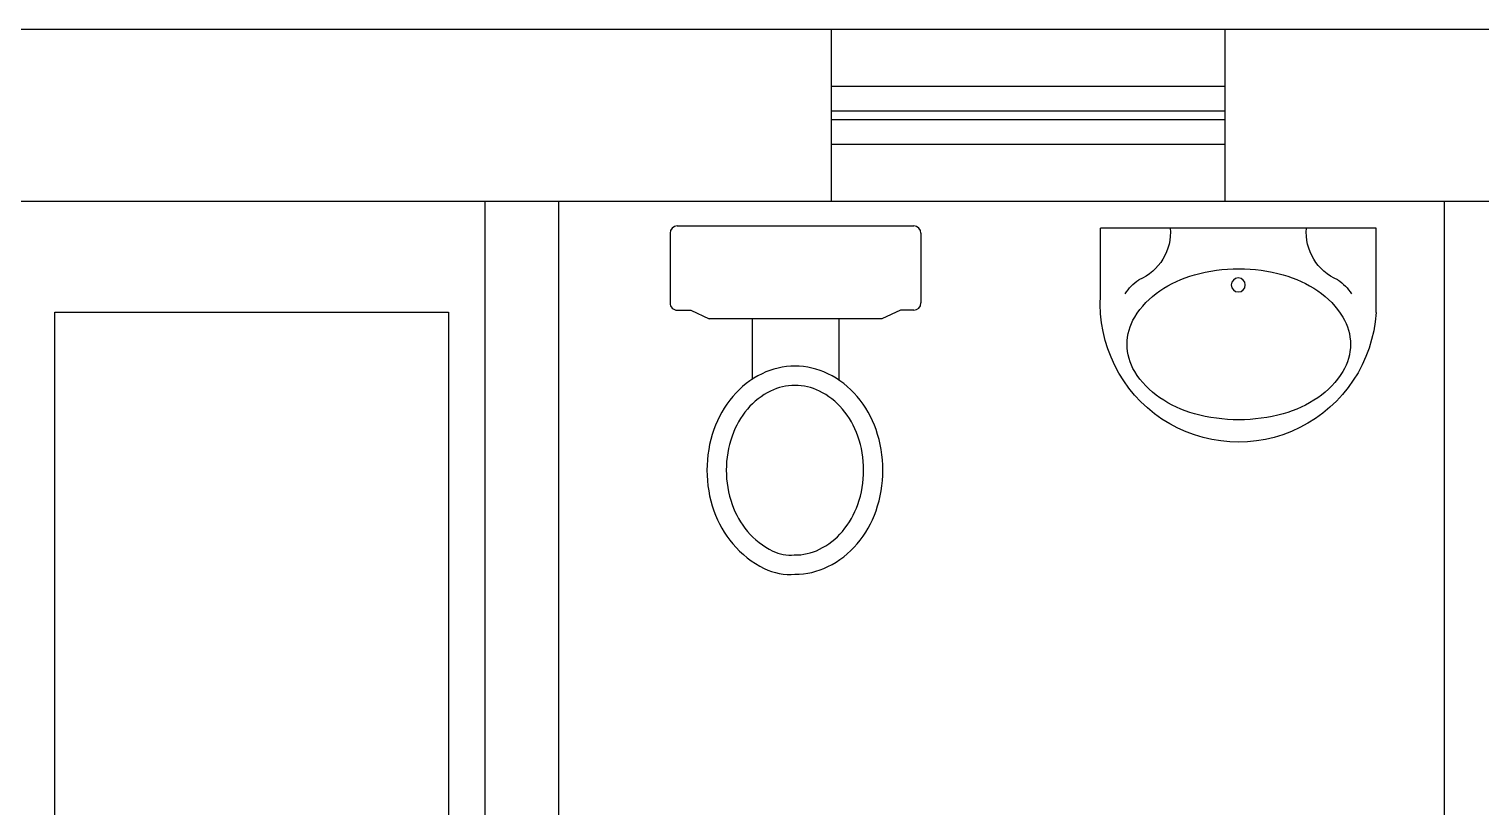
# Model space of a CAD drawing. Extents: x -211487 to 129179, y -113885 to 115281.
# Drawn here: x -43768 to -40816, y -85095 to -83515 of the extents above; entities that cross this region are included whole.
import ezdxf

# ---------------------------------------------------------------- set-up
doc = ezdxf.new("R2010")
doc.units = 0
doc.layers.get('0').update_dxf_attribs({"linetype": 'CONTINUOUS'})
for name, color, linetype in [('00 Furniture and Equp', 7, 'CONTINUOUS'), ('BLD-PART', 7, 'CONTINUOUS'), ('BLD-STRUCT', 7, 'CONTINUOUS'), ('DOOR', 7, 'CONTINUOUS'), ('SAN-FIT', 7, 'CONTINUOUS')]:
    doc.layers.add(name, color=color, linetype=linetype)

# ---------------------------------------------------------------- blocks, each defined once
blk = doc.blocks.new('WC1')
for p, q in [((0, -0.2403), (0, 0.2403)), ((0.0147, 0.255), (0.1563, 0.255)), ((0.171, 0.2403), (0.171, 0.2131)), ((0.171, 0.2131), (0.1888, 0.1757)), ((0.1888, 0.1757), (0.1888, -0.1757)), ((0.1888, 0.0883), (0.3132, 0.0883)), ((0.1888, -0.0883), (0.3117, -0.0883)), ((0.171, -0.2131), (0.1888, -0.1757)), ((0.171, -0.2403), (0.171, -0.2131)), ((0.0147, -0.255), (0.1563, -0.255))]:
    blk.add_line(p, q)
for points in [[(0.4962, -0.18, 0.084445), (0.5786, -0.166, 0.091522), (0.6457, -0.1276, 0.103706), (0.6958, -0.0634, 0.134256), (0.7076, -0.0011, 0.114344), (0.6921, 0.0658, 0.103706), (0.6457, 0.1254, 0.091522), (0.5786, 0.1637, 0.084445), (0.4962, 0.1777, 0.084445), (0.4137, 0.1637, 0.091522), (0.3466, 0.1254, 0.103706), (0.3002, 0.0658, 0.114344), (0.2847, -0.0011, 0.114344), (0.3002, -0.068, 0.103706), (0.3466, -0.1276, 0.091522), (0.4137, -0.166, 0.084445)], [(0.4962, -0.1408, 0.084445), (0.5656, -0.1289, 0.091522), (0.6204, -0.0977, 0.103706), (0.6605, -0.0461, 0.138985), (0.6684, -0.0027, 0.117883), (0.6569, 0.0485, 0.103706), (0.6204, 0.0954, 0.091522), (0.5656, 0.1267, 0.084445), (0.4962, 0.1385, 0.084445), (0.4267, 0.1267, 0.091522), (0.3719, 0.0954, 0.103706), (0.3354, 0.0485, 0.114344), (0.3239, -0.0011, 0.114344), (0.3354, -0.0508, 0.103706), (0.3719, -0.0977, 0.091522), (0.4267, -0.1289, 0.084445)]]:
    blk.add_lwpolyline(points, format="xyb", close=True)
for centre, start, end in [((0.0147, 0.2403), 90, 180), ((0.1563, 0.2403), 360, 90), ((0.0147, -0.2403), 180, 270), ((0.1563, -0.2403), 270, 0)]:
    blk.add_arc(centre, 0.0147, start, end)
blk = doc.blocks.new('WHB2')
for p, q in [((-0.28, 0), (0.28, 0)), ((-0.28, -0.172), (-0.28, 0)), ((0.28, -0.1368), (0.28, 0))]:
    blk.add_line(p, q)
blk.add_lwpolyline([(-0.001, -0.0829, 0.068343), (-0.0912, -0.0952, 0.080514), (-0.1615, -0.1278, 0.107064), (-0.2124, -0.181, 0.138337), (-0.228, -0.2363, 0.138337), (-0.2124, -0.2916, 0.107064), (-0.1615, -0.3448, 0.080514), (-0.0912, -0.3773, 0.068343), (-0.001, -0.3897, 0.068343), (0.0893, -0.3773, 0.080514), (0.1596, -0.3448, 0.107064), (0.2105, -0.2916, 0.138337), (0.2261, -0.2363, 0.138337), (0.2105, -0.181, 0.107064), (0.1596, -0.1278, 0.080514), (0.0893, -0.0952, 0.068343)], format="xyb", close=True)
blk.add_circle((0, -0.1157), 0.0142)
for centre, radius, start, end in [((-0.2431, -0.0087), 0.1051, 292.8641, 4.7363), ((0.2431, -0.0087), 0.1051, 175.2637, 247.1359), ((-0.1541, -0.1797), 0.0885, 123.0153, 148.8458), ((0.1541, -0.1797), 0.0885, 31.1542, 56.9847), ((0, -0.1544), 0.2805, 183.5443, 3.5955)]:
    blk.add_arc(centre, radius, start, end)

msp = doc.modelspace()

# ---------------------------------------------------------------- linework, layer by layer
at = {"layer": '00 Furniture and Equp'}
for p, q in [((-43715, -85689.7), (-43715, -84089.7)), ((-43715, -84089.7), (-42915, -84089.7)), ((-42915, -84089.7), (-42915, -85689.7))]:
    msp.add_line(p, q, dxfattribs=at)
at = {"layer": 'BLD-PART'}
for p, q in [((-42841.3, -83864.7), (-42841.3, -87514.7)), ((-42691.3, -83864.7), (-42691.3, -86164.7)), ((-40891.3, -83864.7), (-40891.3, -86164.7))]:
    msp.add_line(p, q, dxfattribs=at)
at = {"layer": 'BLD-STRUCT'}
for p, q in [((-71791.3, -83514.7), (-3741.3, -83514.7)), ((-42136.8, -83514.7), (-42136.8, -83864.7)), ((-41336.8, -83514.7), (-41336.8, -83864.7)), ((-46041.3, -83864.7), (-26541.3, -83864.7))]:
    msp.add_line(p, q, dxfattribs=at)
at = {"layer": 'DOOR'}
for p, q in [((-42136.8, -83630.7), (-41336.8, -83630.7)), ((-42136.8, -83680.7), (-41336.8, -83680.7)), ((-42136.8, -83698.7), (-41336.8, -83698.7)), ((-42136.8, -83748.7), (-41336.8, -83748.7))]:
    msp.add_line(p, q, dxfattribs=at)

# ---------------------------------------------------------------- block references
at = {"layer": 'SAN-FIT', "xscale": 1000, "yscale": 1000, "zscale": 1000, "rotation": 270}
msp.add_blockref('WC1', (-42209.6, -83914.8), dxfattribs=at)
at = {"layer": 'SAN-FIT', "xscale": -1000, "yscale": 1000, "zscale": 1000}
msp.add_blockref('WHB2', (-41309.5, -83918.9), dxfattribs=at)

doc.saveas('drawing.dxf')
